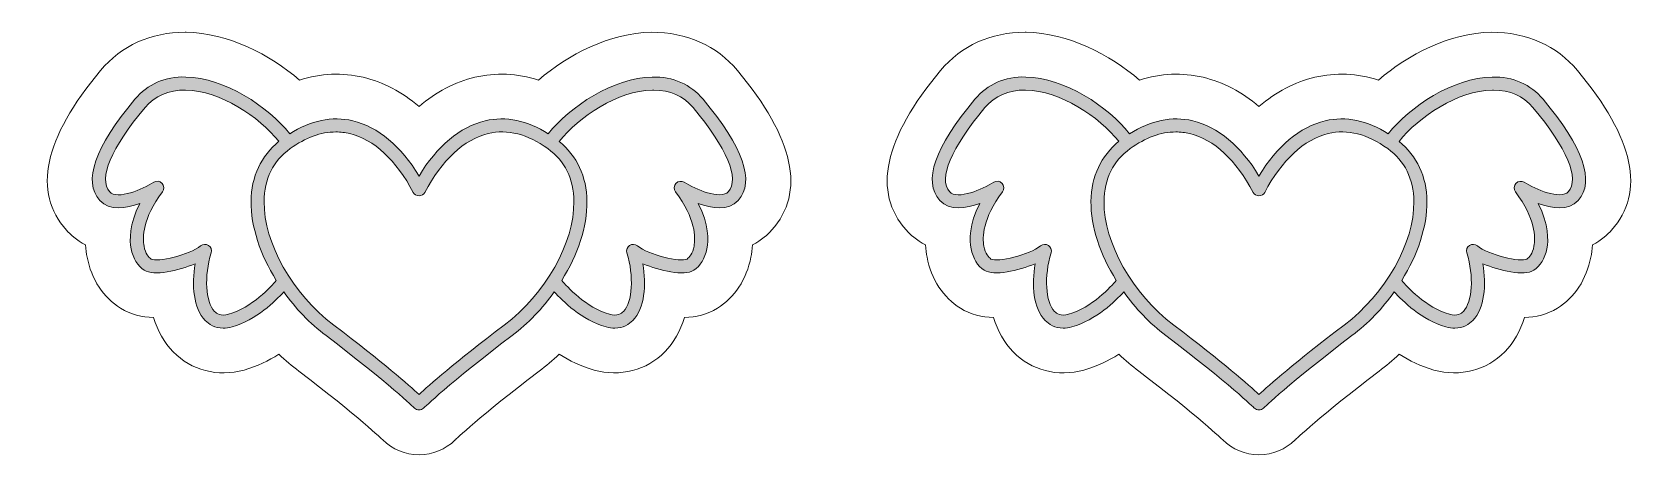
# Model space of a CAD drawing. Header units: inches. Extents: x 2 to 28, y -18.4 to -11.6.
import ezdxf

# ---------------------------------------------------------------- set-up
doc = ezdxf.new("R2010")
doc.units = ezdxf.units.IN
doc.header["$MEASUREMENT"] = 0
doc.layers.add('1', color=7, linetype='Continuous')

msp = doc.modelspace()

# ---------------------------------------------------------------- hatches: boundary and pattern name
at = {"layer": '1', "true_color": 0xffffff}
h = msp.add_hatch(color=7, dxfattribs=at)
h.dxf.hatch_style = 2
edge = h.paths.add_edge_path()
edge.add_spline(control_points=[(12.806, -12.668), (12.604, -12.427), (12.327, -12.302), (11.986, -12.309), (11.356, -12.32), (10.657, -12.787), (10.309, -13.226), (9.969, -13.013), (9.627, -12.936), (9.291, -13.017), (8.885, -13.114), (8.51, -13.428), (8.222, -13.909), (7.934, -13.428), (7.559, -13.114), (7.153, -13.017), (6.818, -12.937), (6.476, -13.013), (6.135, -13.226), (5.787, -12.787), (5.088, -12.32), (4.459, -12.309), (4.123, -12.295), (3.84, -12.427), (3.638, -12.668), (2.987, -13.446), (2.796, -13.996), (3.071, -14.303), (3.226, -14.477), (3.496, -14.433), (3.715, -14.353), (3.543, -14.694), (3.55, -14.948), (3.576, -15.085), (3.606, -15.241), (3.683, -15.367), (3.786, -15.432), (3.947, -15.53), (4.339, -15.443), (4.609, -15.327), (4.551, -15.669), (4.579, -16.048), (4.772, -16.245), (4.831, -16.306), (4.925, -16.368), (5.062, -16.368), (5.105, -16.368), (5.153, -16.362), (5.205, -16.347), (5.593, -16.24), (5.907, -15.929), (6.039, -15.782), (6.228, -16.047), (6.459, -16.291), (6.721, -16.489), (7.742, -17.261), (8.144, -17.657), (8.148, -17.661), (8.168, -17.681), (8.195, -17.691), (8.222, -17.691), (8.249, -17.691), (8.276, -17.681), (8.297, -17.661), (8.301, -17.657), (8.703, -17.261), (9.723, -16.489), (9.985, -16.291), (10.216, -16.047), (10.405, -15.781), (10.538, -15.929), (10.851, -16.24), (11.24, -16.347), (11.292, -16.362), (11.339, -16.368), (11.382, -16.368), (11.519, -16.368), (11.613, -16.306), (11.672, -16.245), (11.865, -16.048), (11.893, -15.669), (11.835, -15.327), (12.105, -15.443), (12.497, -15.531), (12.658, -15.432), (12.761, -15.368), (12.838, -15.241), (12.868, -15.085), (12.894, -14.948), (12.901, -14.695), (12.729, -14.353), (12.947, -14.433), (13.217, -14.477), (13.373, -14.303), (13.648, -13.996), (13.457, -13.446), (12.806, -12.668)], knot_values=[0, 0, 0, 0, 1, 1, 1, 2, 2, 2, 3, 3, 3, 4, 4, 4, 5, 5, 5, 6, 6, 6, 7, 7, 7, 8, 8, 8, 9, 9, 9, 10, 10, 10, 11, 11, 11, 12, 12, 12, 13, 13, 13, 14, 14, 14, 15, 15, 15, 16, 16, 16, 17, 17, 17, 18, 18, 18, 19, 19, 19, 20, 20, 20, 21, 21, 21, 22, 22, 22, 23, 23, 23, 24, 24, 24, 25, 25, 25, 26, 26, 26, 27, 27, 27, 28, 28, 28, 29, 29, 29, 30, 30, 30, 31, 31, 31, 32, 32, 32, 32], degree=3, periodic=1)
edge = h.paths.add_edge_path()
edge.add_spline(control_points=[(5.148, -16.143), (5.02, -16.178), (4.959, -16.134), (4.923, -16.097), (4.777, -15.947), (4.752, -15.531), (4.867, -15.15), (4.88, -15.105), (4.863, -15.057), (4.824, -15.031), (4.784, -15.006), (4.734, -15.008), (4.697, -15.039), (4.526, -15.183), (3.992, -15.31), (3.897, -15.251), (3.857, -15.226), (3.806, -15.159), (3.784, -15.045), (3.757, -14.903), (3.759, -14.6), (4.082, -14.163), (4.112, -14.122), (4.11, -14.066), (4.075, -14.028), (4.04, -13.991), (3.985, -13.983), (3.942, -14.01), (3.763, -14.12), (3.355, -14.302), (3.228, -14.162), (3.043, -13.955), (3.252, -13.459), (3.801, -12.803), (3.962, -12.611), (4.179, -12.52), (4.455, -12.52), (5.016, -12.53), (5.642, -12.951), (5.961, -13.348), (5.674, -13.584), (5.515, -13.916), (5.511, -14.32), (5.506, -14.726), (5.661, -15.179), (5.919, -15.597), (5.838, -15.692), (5.525, -16.039), (5.148, -16.143)], knot_values=[0, 0, 0, 0, 1, 1, 1, 2, 2, 2, 3, 3, 3, 4, 4, 4, 5, 5, 5, 6, 6, 6, 7, 7, 7, 8, 8, 8, 9, 9, 9, 10, 10, 10, 11, 11, 11, 12, 12, 12, 13, 13, 13, 14, 14, 14, 15, 15, 15, 16, 16, 16, 16], degree=3, periodic=1)
edge = h.paths.add_edge_path()
edge.add_spline(control_points=[(9.596, -16.32), (8.798, -16.923), (8.38, -17.294), (8.222, -17.44), (8.064, -17.294), (7.645, -16.923), (6.848, -16.32), (6.178, -15.813), (5.715, -14.991), (5.722, -14.323), (5.726, -13.954), (5.868, -13.666), (6.143, -13.467), (6.392, -13.287), (6.639, -13.197), (6.88, -13.197), (6.955, -13.197), (7.03, -13.205), (7.104, -13.223), (7.495, -13.317), (7.859, -13.655), (8.128, -14.175), (8.165, -14.245), (8.28, -14.245), (8.316, -14.175), (8.585, -13.655), (8.949, -13.317), (9.34, -13.223), (9.651, -13.148), (9.974, -13.231), (10.301, -13.467), (10.576, -13.666), (10.718, -13.954), (10.722, -14.323), (10.729, -14.992), (10.266, -15.813), (9.596, -16.32)], knot_values=[0, 0, 0, 0, 1, 1, 1, 2, 2, 2, 3, 3, 3, 4, 4, 4, 5, 5, 5, 6, 6, 6, 7, 7, 7, 8, 8, 8, 9, 9, 9, 10, 10, 10, 11, 11, 11, 12, 12, 12, 12], degree=3, periodic=1)
edge = h.paths.add_edge_path()
edge.add_spline(control_points=[(13.215, -14.162), (13.09, -14.301), (12.681, -14.12), (12.502, -14.01), (12.459, -13.984), (12.403, -13.991), (12.369, -14.028), (12.335, -14.066), (12.332, -14.122), (12.362, -14.163), (12.685, -14.6), (12.688, -14.903), (12.66, -15.045), (12.638, -15.159), (12.587, -15.226), (12.547, -15.251), (12.452, -15.31), (11.918, -15.183), (11.747, -15.039), (11.711, -15.008), (11.66, -15.006), (11.62, -15.031), (11.581, -15.057), (11.564, -15.105), (11.577, -15.15), (11.692, -15.531), (11.668, -15.947), (11.521, -16.097), (11.485, -16.134), (11.425, -16.179), (11.296, -16.143), (10.919, -16.039), (10.606, -15.692), (10.525, -15.597), (10.783, -15.179), (10.938, -14.726), (10.933, -14.32), (10.929, -13.916), (10.77, -13.584), (10.483, -13.349), (10.802, -12.951), (11.429, -12.53), (11.989, -12.52), (11.996, -12.52), (12.003, -12.52), (12.01, -12.52), (12.273, -12.52), (12.486, -12.615), (12.644, -12.803), (13.192, -13.46), (13.401, -13.955), (13.215, -14.162)], knot_values=[0, 0, 0, 0, 1, 1, 1, 2, 2, 2, 3, 3, 3, 4, 4, 4, 5, 5, 5, 6, 6, 6, 7, 7, 7, 8, 8, 8, 9, 9, 9, 10, 10, 10, 11, 11, 11, 12, 12, 12, 13, 13, 13, 14, 14, 14, 15, 15, 15, 16, 16, 16, 17, 17, 17, 17], degree=3, periodic=1)
h = msp.add_hatch(color=7, dxfattribs=at)
h.dxf.hatch_style = 2
edge = h.paths.add_edge_path()
edge.add_spline(control_points=[(26.362, -12.668), (26.16, -12.427), (25.883, -12.302), (25.541, -12.309), (24.911, -12.32), (24.212, -12.787), (23.865, -13.226), (23.525, -13.013), (23.183, -12.936), (22.847, -13.017), (22.44, -13.114), (22.065, -13.428), (21.778, -13.909), (21.49, -13.428), (21.115, -13.114), (20.708, -13.017), (20.374, -12.937), (20.031, -13.013), (19.69, -13.226), (19.343, -12.787), (18.644, -12.32), (18.014, -12.309), (17.679, -12.295), (17.396, -12.427), (17.194, -12.668), (16.543, -13.446), (16.352, -13.996), (16.626, -14.303), (16.782, -14.477), (17.052, -14.433), (17.271, -14.353), (17.099, -14.694), (17.106, -14.948), (17.132, -15.085), (17.162, -15.241), (17.238, -15.367), (17.342, -15.432), (17.502, -15.53), (17.895, -15.443), (18.165, -15.327), (18.107, -15.669), (18.135, -16.048), (18.328, -16.245), (18.387, -16.306), (18.481, -16.368), (18.618, -16.368), (18.661, -16.368), (18.708, -16.362), (18.76, -16.347), (19.148, -16.24), (19.462, -15.929), (19.595, -15.782), (19.784, -16.047), (20.015, -16.291), (20.276, -16.489), (21.297, -17.261), (21.699, -17.657), (21.703, -17.661), (21.724, -17.681), (21.751, -17.691), (21.778, -17.691), (21.805, -17.691), (21.832, -17.681), (21.852, -17.661), (21.856, -17.657), (22.258, -17.261), (23.279, -16.489), (23.541, -16.291), (23.772, -16.047), (23.961, -15.781), (24.093, -15.929), (24.407, -16.24), (24.795, -16.347), (24.847, -16.362), (24.895, -16.368), (24.938, -16.368), (25.075, -16.368), (25.168, -16.306), (25.228, -16.245), (25.421, -16.048), (25.449, -15.669), (25.391, -15.327), (25.66, -15.443), (26.053, -15.531), (26.214, -15.432), (26.317, -15.368), (26.394, -15.241), (26.424, -15.085), (26.45, -14.948), (26.457, -14.695), (26.285, -14.353), (26.503, -14.433), (26.773, -14.477), (26.929, -14.303), (27.203, -13.996), (27.013, -13.446), (26.362, -12.668)], knot_values=[0, 0, 0, 0, 1, 1, 1, 2, 2, 2, 3, 3, 3, 4, 4, 4, 5, 5, 5, 6, 6, 6, 7, 7, 7, 8, 8, 8, 9, 9, 9, 10, 10, 10, 11, 11, 11, 12, 12, 12, 13, 13, 13, 14, 14, 14, 15, 15, 15, 16, 16, 16, 17, 17, 17, 18, 18, 18, 19, 19, 19, 20, 20, 20, 21, 21, 21, 22, 22, 22, 23, 23, 23, 24, 24, 24, 25, 25, 25, 26, 26, 26, 27, 27, 27, 28, 28, 28, 29, 29, 29, 30, 30, 30, 31, 31, 31, 32, 32, 32, 32], degree=3, periodic=1)
edge = h.paths.add_edge_path()
edge.add_spline(control_points=[(18.704, -16.143), (18.575, -16.178), (18.515, -16.134), (18.479, -16.097), (18.332, -15.947), (18.308, -15.531), (18.423, -15.15), (18.436, -15.105), (18.418, -15.057), (18.38, -15.031), (18.34, -15.006), (18.289, -15.008), (18.253, -15.039), (18.082, -15.183), (17.547, -15.31), (17.453, -15.251), (17.413, -15.226), (17.361, -15.159), (17.339, -15.045), (17.312, -14.903), (17.315, -14.6), (17.638, -14.163), (17.668, -14.122), (17.665, -14.066), (17.631, -14.028), (17.596, -13.991), (17.541, -13.983), (17.498, -14.01), (17.319, -14.12), (16.91, -14.302), (16.784, -14.162), (16.599, -13.955), (16.808, -13.459), (17.356, -12.803), (17.518, -12.611), (17.735, -12.52), (18.011, -12.52), (18.571, -12.53), (19.198, -12.951), (19.517, -13.348), (19.23, -13.584), (19.071, -13.916), (19.066, -14.32), (19.062, -14.726), (19.217, -15.179), (19.475, -15.597), (19.394, -15.692), (19.081, -16.039), (18.704, -16.143)], knot_values=[0, 0, 0, 0, 1, 1, 1, 2, 2, 2, 3, 3, 3, 4, 4, 4, 5, 5, 5, 6, 6, 6, 7, 7, 7, 8, 8, 8, 9, 9, 9, 10, 10, 10, 11, 11, 11, 12, 12, 12, 13, 13, 13, 14, 14, 14, 15, 15, 15, 16, 16, 16, 16], degree=3, periodic=1)
edge = h.paths.add_edge_path()
edge.add_spline(control_points=[(23.151, -16.32), (22.354, -16.923), (21.936, -17.294), (21.778, -17.44), (21.62, -17.294), (21.201, -16.923), (20.404, -16.32), (19.734, -15.813), (19.271, -14.991), (19.278, -14.323), (19.282, -13.954), (19.424, -13.666), (19.699, -13.467), (19.948, -13.287), (20.194, -13.197), (20.436, -13.197), (20.511, -13.197), (20.585, -13.205), (20.66, -13.223), (21.051, -13.317), (21.415, -13.655), (21.684, -14.175), (21.72, -14.245), (21.835, -14.245), (21.872, -14.175), (22.141, -13.655), (22.504, -13.317), (22.896, -13.223), (23.206, -13.148), (23.53, -13.231), (23.856, -13.467), (24.132, -13.666), (24.273, -13.954), (24.278, -14.323), (24.285, -14.992), (23.822, -15.813), (23.151, -16.32)], knot_values=[0, 0, 0, 0, 1, 1, 1, 2, 2, 2, 3, 3, 3, 4, 4, 4, 5, 5, 5, 6, 6, 6, 7, 7, 7, 8, 8, 8, 9, 9, 9, 10, 10, 10, 11, 11, 11, 12, 12, 12, 12], degree=3, periodic=1)
edge = h.paths.add_edge_path()
edge.add_spline(control_points=[(26.771, -14.162), (26.646, -14.301), (26.237, -14.12), (26.058, -14.01), (26.015, -13.984), (25.959, -13.991), (25.925, -14.028), (25.89, -14.066), (25.887, -14.122), (25.917, -14.163), (26.241, -14.6), (26.243, -14.903), (26.216, -15.045), (26.194, -15.159), (26.143, -15.226), (26.102, -15.251), (26.008, -15.31), (25.474, -15.183), (25.302, -15.039), (25.266, -15.008), (25.215, -15.006), (25.176, -15.031), (25.137, -15.057), (25.12, -15.105), (25.133, -15.15), (25.248, -15.531), (25.223, -15.947), (25.076, -16.097), (25.041, -16.134), (24.981, -16.179), (24.852, -16.143), (24.475, -16.039), (24.162, -15.692), (24.081, -15.597), (24.339, -15.179), (24.493, -14.726), (24.489, -14.32), (24.485, -13.916), (24.326, -13.584), (24.038, -13.349), (24.357, -12.951), (24.984, -12.53), (25.545, -12.52), (25.552, -12.52), (25.559, -12.52), (25.565, -12.52), (25.829, -12.52), (26.042, -12.615), (26.199, -12.803), (26.748, -13.46), (26.956, -13.955), (26.771, -14.162)], knot_values=[0, 0, 0, 0, 1, 1, 1, 2, 2, 2, 3, 3, 3, 4, 4, 4, 5, 5, 5, 6, 6, 6, 7, 7, 7, 8, 8, 8, 9, 9, 9, 10, 10, 10, 11, 11, 11, 12, 12, 12, 13, 13, 13, 14, 14, 14, 15, 15, 15, 16, 16, 16, 17, 17, 17, 17], degree=3, periodic=1)

# ---------------------------------------------------------------- linework, layer by layer
at = {"layer": '1', "color": 12, "lineweight": 9, "true_color": 0xd00017}
for points in [[(13.361, -12.204), (13.023, -11.8), (12.548, -11.586), (11.972, -11.585), (11.299, -11.597), (10.63, -11.947), (10.15, -12.358), (9.808, -12.25), (9.461, -12.234), (9.124, -12.313), (8.798, -12.391), (8.495, -12.551), (8.222, -12.784), (7.95, -12.551), (7.646, -12.391), (7.321, -12.314), (6.984, -12.233), (6.636, -12.249), (6.294, -12.358), (5.814, -11.947), (5.143, -11.597), (4.463, -11.585), (4.459, -11.585), (4.454, -11.585), (4.45, -11.585), (3.894, -11.585), (3.421, -11.799), (3.083, -12.204), (2.166, -13.3), (1.981, -14.169), (2.532, -14.785), (2.591, -14.851), (2.692, -14.946), (2.841, -15.022), (2.845, -15.096), (2.854, -15.163), (2.866, -15.222), (2.934, -15.576), (3.131, -15.877), (3.404, -16.046), (3.568, -16.147), (3.753, -16.19), (3.938, -16.197), (4.004, -16.415), (4.11, -16.603), (4.255, -16.751), (4.547, -17.05), (4.97, -17.164), (5.398, -17.045), (5.606, -16.987), (5.795, -16.895), (5.96, -16.791), (6.064, -16.889), (6.172, -16.981), (6.284, -17.066), (7.246, -17.793), (7.636, -18.173), (7.638, -18.175), (7.794, -18.33), (8.002, -18.415), (8.222, -18.415), (8.442, -18.415), (8.65, -18.33), (8.804, -18.176), (8.808, -18.173), (9.198, -17.793), (10.16, -17.066), (10.272, -16.981), (10.38, -16.889), (10.484, -16.79), (10.65, -16.895), (10.839, -16.987), (11.047, -17.045), (11.471, -17.162), (11.898, -17.05), (12.189, -16.751), (12.334, -16.603), (12.44, -16.415), (12.506, -16.197), (12.691, -16.19), (12.876, -16.148), (13.039, -16.047), (13.314, -15.877), (13.51, -15.576), (13.578, -15.222), (13.59, -15.163), (13.599, -15.096), (13.603, -15.022), (13.751, -14.946), (13.853, -14.851), (13.913, -14.785), (14.464, -14.169), (14.278, -13.3), (13.361, -12.204)], [(26.917, -12.204), (26.579, -11.8), (26.104, -11.586), (25.528, -11.585), (24.854, -11.597), (24.185, -11.947), (23.705, -12.358), (23.364, -12.25), (23.017, -12.234), (22.68, -12.313), (22.354, -12.391), (22.05, -12.551), (21.778, -12.784), (21.506, -12.551), (21.202, -12.391), (20.876, -12.314), (20.539, -12.233), (20.192, -12.249), (19.85, -12.358), (19.37, -11.947), (18.699, -11.597), (18.019, -11.585), (18.014, -11.585), (18.01, -11.585), (18.005, -11.585), (17.45, -11.585), (16.977, -11.799), (16.639, -12.204), (15.722, -13.3), (15.536, -14.169), (16.087, -14.785), (16.147, -14.851), (16.248, -14.946), (16.397, -15.022), (16.401, -15.096), (16.41, -15.163), (16.421, -15.222), (16.489, -15.576), (16.686, -15.877), (16.96, -16.046), (17.123, -16.147), (17.309, -16.19), (17.494, -16.197), (17.559, -16.415), (17.666, -16.603), (17.81, -16.751), (18.102, -17.05), (18.525, -17.164), (18.954, -17.045), (19.161, -16.987), (19.35, -16.895), (19.516, -16.791), (19.62, -16.889), (19.728, -16.981), (19.84, -17.066), (20.801, -17.793), (21.192, -18.173), (21.194, -18.175), (21.35, -18.33), (21.558, -18.415), (21.778, -18.415), (21.998, -18.415), (22.205, -18.33), (22.36, -18.176), (22.364, -18.173), (22.754, -17.793), (23.716, -17.066), (23.828, -16.981), (23.936, -16.889), (24.04, -16.79), (24.205, -16.895), (24.394, -16.987), (24.602, -17.045), (25.026, -17.162), (25.453, -17.05), (25.745, -16.751), (25.89, -16.603), (25.996, -16.415), (26.062, -16.197), (26.247, -16.19), (26.431, -16.148), (26.594, -16.047), (26.869, -15.877), (27.066, -15.576), (27.134, -15.222), (27.145, -15.163), (27.154, -15.096), (27.159, -15.022), (27.307, -14.946), (27.409, -14.851), (27.468, -14.785), (28.02, -14.169), (27.834, -13.3), (26.917, -12.204)]]:
    msp.add_open_spline(points, degree=3, knots=[0, 0, 0, 0, 1, 1, 1, 2, 2, 2, 3, 3, 3, 4, 4, 4, 5, 5, 5, 6, 6, 6, 7, 7, 7, 8, 8, 8, 9, 9, 9, 10, 10, 10, 11, 11, 11, 12, 12, 12, 13, 13, 13, 14, 14, 14, 15, 15, 15, 16, 16, 16, 17, 17, 17, 18, 18, 18, 19, 19, 19, 20, 20, 20, 21, 21, 21, 22, 22, 22, 23, 23, 23, 24, 24, 24, 25, 25, 25, 26, 26, 26, 27, 27, 27, 28, 28, 28, 29, 29, 29, 30, 30, 30, 31, 31, 31, 31], dxfattribs=at)
at = {"layer": '1', "lineweight": 0}
for points, knots in [([(12.806, -12.668), (12.604, -12.427), (12.327, -12.302), (11.986, -12.309), (11.356, -12.32), (10.657, -12.787), (10.309, -13.226), (9.969, -13.013), (9.627, -12.936), (9.291, -13.017), (8.885, -13.114), (8.51, -13.428), (8.222, -13.909), (7.934, -13.428), (7.559, -13.114), (7.153, -13.017), (6.818, -12.937), (6.476, -13.013), (6.135, -13.226), (5.787, -12.787), (5.088, -12.32), (4.459, -12.309), (4.123, -12.295), (3.84, -12.427), (3.638, -12.668), (2.987, -13.446), (2.796, -13.996), (3.071, -14.303), (3.226, -14.477), (3.496, -14.433), (3.715, -14.353), (3.543, -14.694), (3.55, -14.948), (3.576, -15.085), (3.606, -15.241), (3.683, -15.367), (3.786, -15.432), (3.947, -15.53), (4.339, -15.443), (4.609, -15.327), (4.551, -15.669), (4.579, -16.048), (4.772, -16.245), (4.831, -16.306), (4.925, -16.368), (5.062, -16.368), (5.105, -16.368), (5.153, -16.362), (5.205, -16.347), (5.593, -16.24), (5.907, -15.929), (6.039, -15.782), (6.228, -16.047), (6.459, -16.291), (6.721, -16.489), (7.742, -17.261), (8.144, -17.657), (8.148, -17.661), (8.168, -17.681), (8.195, -17.691), (8.222, -17.691), (8.249, -17.691), (8.276, -17.681), (8.297, -17.661), (8.301, -17.657), (8.703, -17.261), (9.723, -16.489), (9.985, -16.291), (10.216, -16.047), (10.405, -15.781), (10.538, -15.929), (10.851, -16.24), (11.24, -16.347), (11.292, -16.362), (11.339, -16.368), (11.382, -16.368), (11.519, -16.368), (11.613, -16.306), (11.672, -16.245), (11.865, -16.048), (11.893, -15.669), (11.835, -15.327), (12.105, -15.443), (12.497, -15.531), (12.658, -15.432), (12.761, -15.368), (12.838, -15.241), (12.868, -15.085), (12.894, -14.948), (12.901, -14.695), (12.729, -14.353), (12.947, -14.433), (13.217, -14.477), (13.373, -14.303), (13.648, -13.996), (13.457, -13.446), (12.806, -12.668)], [0, 0, 0, 0, 1, 1, 1, 2, 2, 2, 3, 3, 3, 4, 4, 4, 5, 5, 5, 6, 6, 6, 7, 7, 7, 8, 8, 8, 9, 9, 9, 10, 10, 10, 11, 11, 11, 12, 12, 12, 13, 13, 13, 14, 14, 14, 15, 15, 15, 16, 16, 16, 17, 17, 17, 18, 18, 18, 19, 19, 19, 20, 20, 20, 21, 21, 21, 22, 22, 22, 23, 23, 23, 24, 24, 24, 25, 25, 25, 26, 26, 26, 27, 27, 27, 28, 28, 28, 29, 29, 29, 30, 30, 30, 31, 31, 31, 32, 32, 32, 32]), ([(26.362, -12.668), (26.16, -12.427), (25.883, -12.302), (25.541, -12.309), (24.911, -12.32), (24.212, -12.787), (23.865, -13.226), (23.525, -13.013), (23.183, -12.936), (22.847, -13.017), (22.44, -13.114), (22.065, -13.428), (21.778, -13.909), (21.49, -13.428), (21.115, -13.114), (20.708, -13.017), (20.374, -12.937), (20.031, -13.013), (19.69, -13.226), (19.343, -12.787), (18.644, -12.32), (18.014, -12.309), (17.679, -12.295), (17.396, -12.427), (17.194, -12.668), (16.543, -13.446), (16.352, -13.996), (16.626, -14.303), (16.782, -14.477), (17.052, -14.433), (17.271, -14.353), (17.099, -14.694), (17.106, -14.948), (17.132, -15.085), (17.162, -15.241), (17.238, -15.367), (17.342, -15.432), (17.502, -15.53), (17.895, -15.443), (18.165, -15.327), (18.107, -15.669), (18.135, -16.048), (18.328, -16.245), (18.387, -16.306), (18.481, -16.368), (18.618, -16.368), (18.661, -16.368), (18.708, -16.362), (18.76, -16.347), (19.148, -16.24), (19.462, -15.929), (19.595, -15.782), (19.784, -16.047), (20.015, -16.291), (20.276, -16.489), (21.297, -17.261), (21.699, -17.657), (21.703, -17.661), (21.724, -17.681), (21.751, -17.691), (21.778, -17.691), (21.805, -17.691), (21.832, -17.681), (21.852, -17.661), (21.856, -17.657), (22.258, -17.261), (23.279, -16.489), (23.541, -16.291), (23.772, -16.047), (23.961, -15.781), (24.093, -15.929), (24.407, -16.24), (24.795, -16.347), (24.847, -16.362), (24.895, -16.368), (24.938, -16.368), (25.075, -16.368), (25.168, -16.306), (25.228, -16.245), (25.421, -16.048), (25.449, -15.669), (25.391, -15.327), (25.66, -15.443), (26.053, -15.531), (26.214, -15.432), (26.317, -15.368), (26.394, -15.241), (26.424, -15.085), (26.45, -14.948), (26.457, -14.695), (26.285, -14.353), (26.503, -14.433), (26.773, -14.477), (26.929, -14.303), (27.203, -13.996), (27.013, -13.446), (26.362, -12.668)], [0, 0, 0, 0, 1, 1, 1, 2, 2, 2, 3, 3, 3, 4, 4, 4, 5, 5, 5, 6, 6, 6, 7, 7, 7, 8, 8, 8, 9, 9, 9, 10, 10, 10, 11, 11, 11, 12, 12, 12, 13, 13, 13, 14, 14, 14, 15, 15, 15, 16, 16, 16, 17, 17, 17, 18, 18, 18, 19, 19, 19, 20, 20, 20, 21, 21, 21, 22, 22, 22, 23, 23, 23, 24, 24, 24, 25, 25, 25, 26, 26, 26, 27, 27, 27, 28, 28, 28, 29, 29, 29, 30, 30, 30, 31, 31, 31, 32, 32, 32, 32]), ([(5.148, -16.143), (5.02, -16.178), (4.959, -16.134), (4.923, -16.097), (4.777, -15.947), (4.752, -15.531), (4.867, -15.15), (4.88, -15.105), (4.863, -15.057), (4.824, -15.031), (4.784, -15.006), (4.734, -15.008), (4.697, -15.039), (4.526, -15.183), (3.992, -15.31), (3.897, -15.251), (3.857, -15.226), (3.806, -15.159), (3.784, -15.045), (3.757, -14.903), (3.759, -14.6), (4.082, -14.163), (4.112, -14.122), (4.11, -14.066), (4.075, -14.028), (4.04, -13.991), (3.985, -13.983), (3.942, -14.01), (3.763, -14.12), (3.355, -14.302), (3.228, -14.162), (3.043, -13.955), (3.252, -13.459), (3.801, -12.803), (3.962, -12.611), (4.179, -12.52), (4.455, -12.52), (5.016, -12.53), (5.642, -12.951), (5.961, -13.348), (5.674, -13.584), (5.515, -13.916), (5.511, -14.32), (5.506, -14.726), (5.661, -15.179), (5.919, -15.597), (5.838, -15.692), (5.525, -16.039), (5.148, -16.143)], [0, 0, 0, 0, 1, 1, 1, 2, 2, 2, 3, 3, 3, 4, 4, 4, 5, 5, 5, 6, 6, 6, 7, 7, 7, 8, 8, 8, 9, 9, 9, 10, 10, 10, 11, 11, 11, 12, 12, 12, 13, 13, 13, 14, 14, 14, 15, 15, 15, 16, 16, 16, 16]), ([(13.215, -14.162), (13.09, -14.301), (12.681, -14.12), (12.502, -14.01), (12.459, -13.984), (12.403, -13.991), (12.369, -14.028), (12.335, -14.066), (12.332, -14.122), (12.362, -14.163), (12.685, -14.6), (12.688, -14.903), (12.66, -15.045), (12.638, -15.159), (12.587, -15.226), (12.547, -15.251), (12.452, -15.31), (11.918, -15.183), (11.747, -15.039), (11.711, -15.008), (11.66, -15.006), (11.62, -15.031), (11.581, -15.057), (11.564, -15.105), (11.577, -15.15), (11.692, -15.531), (11.668, -15.947), (11.521, -16.097), (11.485, -16.134), (11.425, -16.179), (11.296, -16.143), (10.919, -16.039), (10.606, -15.692), (10.525, -15.597), (10.783, -15.179), (10.938, -14.726), (10.933, -14.32), (10.929, -13.916), (10.77, -13.584), (10.483, -13.349), (10.802, -12.951), (11.429, -12.53), (11.989, -12.52), (11.996, -12.52), (12.003, -12.52), (12.01, -12.52), (12.273, -12.52), (12.486, -12.615), (12.644, -12.803), (13.192, -13.46), (13.401, -13.955), (13.215, -14.162)], [0, 0, 0, 0, 1, 1, 1, 2, 2, 2, 3, 3, 3, 4, 4, 4, 5, 5, 5, 6, 6, 6, 7, 7, 7, 8, 8, 8, 9, 9, 9, 10, 10, 10, 11, 11, 11, 12, 12, 12, 13, 13, 13, 14, 14, 14, 15, 15, 15, 16, 16, 16, 17, 17, 17, 17]), ([(18.704, -16.143), (18.575, -16.178), (18.515, -16.134), (18.479, -16.097), (18.332, -15.947), (18.308, -15.531), (18.423, -15.15), (18.436, -15.105), (18.418, -15.057), (18.38, -15.031), (18.34, -15.006), (18.289, -15.008), (18.253, -15.039), (18.082, -15.183), (17.547, -15.31), (17.453, -15.251), (17.413, -15.226), (17.361, -15.159), (17.339, -15.045), (17.312, -14.903), (17.315, -14.6), (17.638, -14.163), (17.668, -14.122), (17.665, -14.066), (17.631, -14.028), (17.596, -13.991), (17.541, -13.983), (17.498, -14.01), (17.319, -14.12), (16.91, -14.302), (16.784, -14.162), (16.599, -13.955), (16.808, -13.459), (17.356, -12.803), (17.518, -12.611), (17.735, -12.52), (18.011, -12.52), (18.571, -12.53), (19.198, -12.951), (19.517, -13.348), (19.23, -13.584), (19.071, -13.916), (19.066, -14.32), (19.062, -14.726), (19.217, -15.179), (19.475, -15.597), (19.394, -15.692), (19.081, -16.039), (18.704, -16.143)], [0, 0, 0, 0, 1, 1, 1, 2, 2, 2, 3, 3, 3, 4, 4, 4, 5, 5, 5, 6, 6, 6, 7, 7, 7, 8, 8, 8, 9, 9, 9, 10, 10, 10, 11, 11, 11, 12, 12, 12, 13, 13, 13, 14, 14, 14, 15, 15, 15, 16, 16, 16, 16]), ([(26.771, -14.162), (26.646, -14.301), (26.237, -14.12), (26.058, -14.01), (26.015, -13.984), (25.959, -13.991), (25.925, -14.028), (25.89, -14.066), (25.887, -14.122), (25.917, -14.163), (26.241, -14.6), (26.243, -14.903), (26.216, -15.045), (26.194, -15.159), (26.143, -15.226), (26.102, -15.251), (26.008, -15.31), (25.474, -15.183), (25.302, -15.039), (25.266, -15.008), (25.215, -15.006), (25.176, -15.031), (25.137, -15.057), (25.12, -15.105), (25.133, -15.15), (25.248, -15.531), (25.223, -15.947), (25.076, -16.097), (25.041, -16.134), (24.981, -16.179), (24.852, -16.143), (24.475, -16.039), (24.162, -15.692), (24.081, -15.597), (24.339, -15.179), (24.493, -14.726), (24.489, -14.32), (24.485, -13.916), (24.326, -13.584), (24.038, -13.349), (24.357, -12.951), (24.984, -12.53), (25.545, -12.52), (25.552, -12.52), (25.559, -12.52), (25.565, -12.52), (25.829, -12.52), (26.042, -12.615), (26.199, -12.803), (26.748, -13.46), (26.956, -13.955), (26.771, -14.162)], [0, 0, 0, 0, 1, 1, 1, 2, 2, 2, 3, 3, 3, 4, 4, 4, 5, 5, 5, 6, 6, 6, 7, 7, 7, 8, 8, 8, 9, 9, 9, 10, 10, 10, 11, 11, 11, 12, 12, 12, 13, 13, 13, 14, 14, 14, 15, 15, 15, 16, 16, 16, 17, 17, 17, 17]), ([(9.596, -16.32), (8.798, -16.923), (8.38, -17.294), (8.222, -17.44), (8.064, -17.294), (7.645, -16.923), (6.848, -16.32), (6.178, -15.813), (5.715, -14.991), (5.722, -14.323), (5.726, -13.954), (5.868, -13.666), (6.143, -13.467), (6.392, -13.287), (6.639, -13.197), (6.88, -13.197), (6.955, -13.197), (7.03, -13.205), (7.104, -13.223), (7.495, -13.317), (7.859, -13.655), (8.128, -14.175), (8.165, -14.245), (8.28, -14.245), (8.316, -14.175), (8.585, -13.655), (8.949, -13.317), (9.34, -13.223), (9.651, -13.148), (9.974, -13.231), (10.301, -13.467), (10.576, -13.666), (10.718, -13.954), (10.722, -14.323), (10.729, -14.992), (10.266, -15.813), (9.596, -16.32)], [0, 0, 0, 0, 1, 1, 1, 2, 2, 2, 3, 3, 3, 4, 4, 4, 5, 5, 5, 6, 6, 6, 7, 7, 7, 8, 8, 8, 9, 9, 9, 10, 10, 10, 11, 11, 11, 12, 12, 12, 12]), ([(23.151, -16.32), (22.354, -16.923), (21.936, -17.294), (21.778, -17.44), (21.62, -17.294), (21.201, -16.923), (20.404, -16.32), (19.734, -15.813), (19.271, -14.991), (19.278, -14.323), (19.282, -13.954), (19.424, -13.666), (19.699, -13.467), (19.948, -13.287), (20.194, -13.197), (20.436, -13.197), (20.511, -13.197), (20.585, -13.205), (20.66, -13.223), (21.051, -13.317), (21.415, -13.655), (21.684, -14.175), (21.72, -14.245), (21.835, -14.245), (21.872, -14.175), (22.141, -13.655), (22.504, -13.317), (22.896, -13.223), (23.206, -13.148), (23.53, -13.231), (23.856, -13.467), (24.132, -13.666), (24.273, -13.954), (24.278, -14.323), (24.285, -14.992), (23.822, -15.813), (23.151, -16.32)], [0, 0, 0, 0, 1, 1, 1, 2, 2, 2, 3, 3, 3, 4, 4, 4, 5, 5, 5, 6, 6, 6, 7, 7, 7, 8, 8, 8, 9, 9, 9, 10, 10, 10, 11, 11, 11, 12, 12, 12, 12])]:
    msp.add_open_spline(points, degree=3, knots=knots, dxfattribs=at)

doc.saveas('drawing.dxf')
